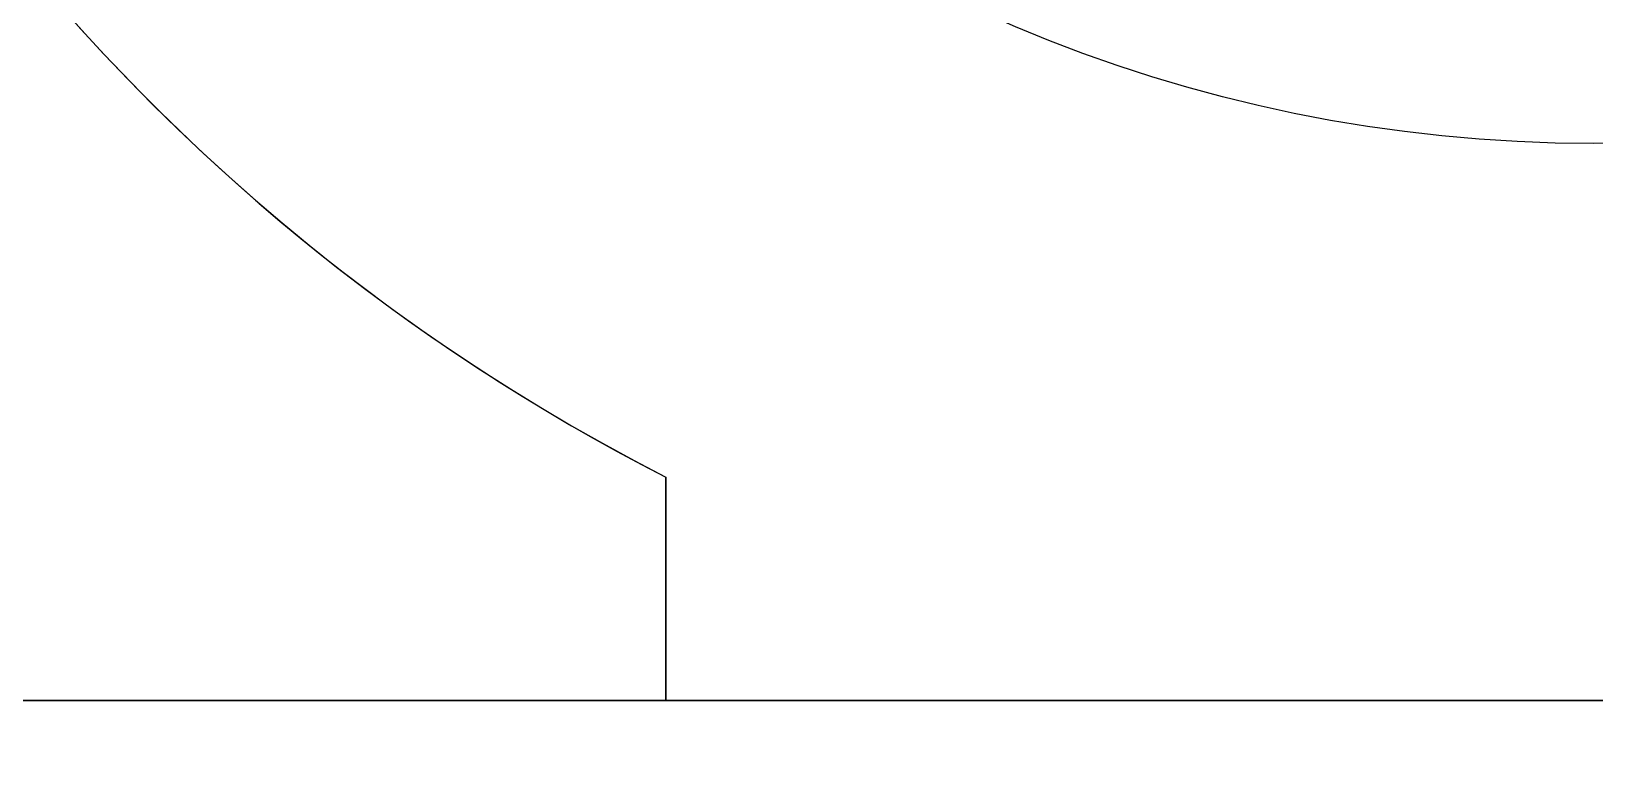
# Model space of a CAD drawing. Header units: millimetres. Extents: x -107 to 32, y -62 to 1.
# Drawn here: x -98.889 to -94.679, y -55.438 to -53.46 of the extents above; entities that cross this region are included whole.
import ezdxf

# ---------------------------------------------------------------- set-up
doc = ezdxf.new("R2010")
doc.units = ezdxf.units.MM
doc.layers.add('Pad', color=7, linetype='CONTINUOUS')
doc.layers.add('Part__Feature014', color=7, linetype='CONTINUOUS')

msp = doc.modelspace()

# ---------------------------------------------------------------- linework, layer by layer
at = {"layer": 'Pad'}
msp.add_circle((-94.6821, -49.7617), 4, dxfattribs=at)
msp.add_circle((-94.6821, -49.7617), 4, dxfattribs=at)
msp.add_circle((-94.6821, -49.7617), 4, dxfattribs=at)
msp.add_circle((-94.6821, -49.7617), 4, dxfattribs=at)
at = {"layer": 'Part__Feature014'}
for p, q in [((-97.18, -55.26, -3.75), (-97.18, -54.659, -3.75)), ((-97.18, -54.659, -2.5), (-97.18, -55.26, -2.5)), ((-97.18, -54.659, -3.75), (-97.18, -54.659, -2.5)), ((-97.18, -54.659, -3.75), (-97.18, -54.659, -2.5)), ((-97.18, -54.659, -2.5), (-97.18, -55.26, -2.5)), ((-97.18, -55.26, -3.75), (-97.18, -54.659, -3.75)), ((-101.154, -55.26, -3.75), (-97.18, -55.26, -3.75)), ((-88.2058, -55.26, -4.75), (-101.154, -55.26, -4.75)), ((-101.154, -55.26, -3.75), (-97.18, -55.26, -3.75)), ((-88.2058, -55.26, -4.75), (-101.154, -55.26, -4.75)), ((-97.18, -55.26, -3.75), (-97.18, -55.26, -2.5)), ((-97.18, -55.26, -2.5), (-92.18, -55.26, -2.5)), ((-97.18, -55.26, -2.5), (-92.18, -55.26, -2.5)), ((-97.18, -55.26, -3.75), (-97.18, -55.26, -2.5))]:
    msp.add_line(p, q, dxfattribs=at)
for radius in [8.2, 8.2, 7.7, 7.7]:
    msp.add_circle((-94.68, -49.76), radius, dxfattribs=at)
for centre, radius, start, end in [((-94.68, -49.76, -6), 8.2, 129.357, 50.6433), ((-94.68, -49.76, -6), 8.2, 129.357, 50.6433), ((-94.68, -49.76, -2.5), 5.5, 117.036, -117.036), ((-94.68, -49.76, -2.5), 5.5, 117.036, -117.036), ((-94.68, -49.76, -6), 8.5, 153.395, 26.6047), ((-94.68, -49.76, -6), 8.5, 153.395, 26.6047), ((-94.68, -49.76, -4.75), 8.5, 153.395, 26.6047), ((-94.68, -49.76, -4.75), 8.5, 153.395, 26.6047), ((-94.68, -49.76, -3.75), 5.5, -165.791, -117.036), ((-94.68, -49.76, -3.75), 5.5, -165.791, -117.036)]:
    msp.add_arc(centre, radius, start, end, dxfattribs=at)

doc.saveas('drawing.dxf')
